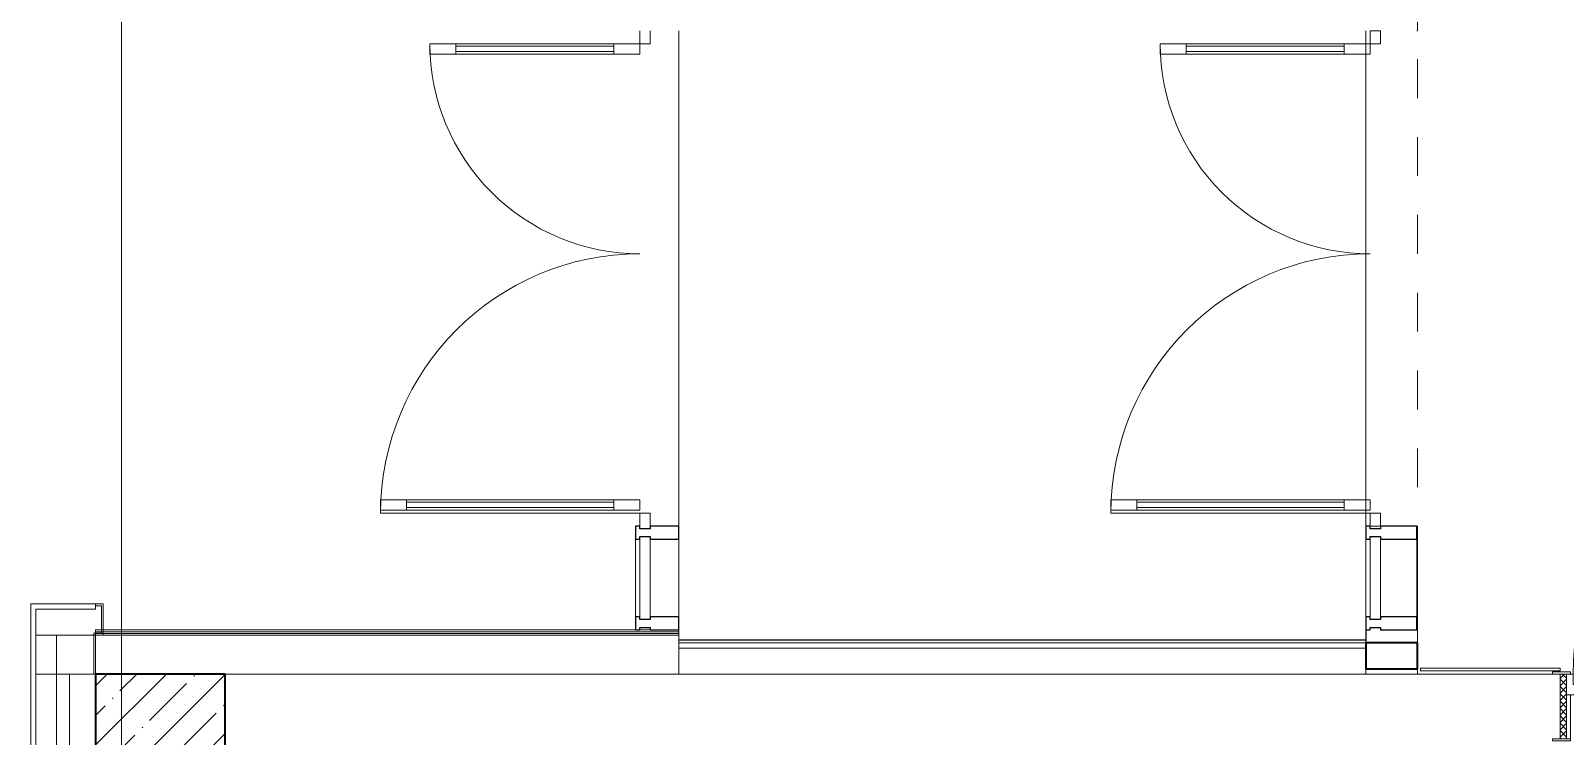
# Model space of a CAD drawing. Header units: millimetres. Extents: x 5993 to 95364, y 94667 to 143522.
# Drawn here: x 41604.2 to 42086, y 119587.8 to 119809.2 of the extents above; entities that cross this region are included whole.
import ezdxf

# ---------------------------------------------------------------- set-up
doc = ezdxf.new("R2010")
doc.units = ezdxf.units.MM
doc.linetypes.add('50_200_ШТРИХ_1Т_ш5_п1_п1_', pattern=[1400, 1000, -200, 0, -200])
doc.linetypes.add('Штрих короткий', pattern=[300, 150, -150])
for name, color, linetype, lineweight in [('0-2', 7, 'Continuous', 9), ('S-GRID-____-OTLN-1', 7, '50_200_ШТРИХ_1Т_ш5_п1_п1_', 9), ('Двери', 7, 'Continuous', 9), ('Импосты витража', 7, 'Continuous', 9), ('Импосты витража-1', 7, 'Continuous', 25), ('Каркас_Импост', 7, 'Continuous', 13), ('Каркас_Импост-1', 7, 'Continuous', 9), ('Несущие колонны', 7, 'Continuous', 9), ('Несущие колонны-1', 7, 'Continuous', 35), ('Обобщенные модели', 7, 'Continuous', 9), ('Общие ребра', 7, 'Continuous', 9), ('Остекление-1', 7, 'Continuous', 9), ('Открывание-1', 7, 'Continuous', 9), ('Панель', 7, 'Continuous', 13), ('Перекрытия', 7, 'Continuous', 9), ('Перемычка-1', 7, 'Штрих короткий', 9), ('Стены', 7, 'Continuous', 9), ('Стены-1', 7, 'Continuous', 13), ('Элементы узлов', 7, 'Continuous', 9)]:
    doc.layers.add(name, color=color, linetype=linetype, lineweight=lineweight)

# ---------------------------------------------------------------- blocks, each defined once
blk = doc.blocks.new('BSC_Колонна _Прямоугольная - 500х500-V15-АИ2_01_План напольных покрытий и плинтусов 1го этажа _Часть 1_')
at = {"layer": 'Несущие колонны'}
h = blk.add_hatch(dxfattribs=at)
h.set_pattern_fill('FP_22', color=256, style=0, pattern_type=2)
h.set_pattern_definition([(45, (-150, -69250), (-114.04925, 114.04925), []), (45, (-35.95, -69250), (-114.04925, 114.04925), [201.613, -40.323, 3.353, -36.97])])
h.paths.add_polyline_path([(-250, -250), (250, -250), (250, 250), (-250, 250), (-250, 192.3)], flags=0)
at = {"layer": 'Несущие колонны-1'}
for p, q in [((250, 250), (-250, 250)), ((-250, 250), (-250, -250)), ((250, -250), (250, 250)), ((-250, -250), (250, -250))]:
    blk.add_line(p, q, dxfattribs=at)
blk = doc.blocks.new('Дверь_СКБ_1Ст_Внутренняя_ШЕР - СОШ_Д-11_Дв_1150x2100h_с_у МГН и персонала_ КЛГ-25955112-АИ2_01_План напольных покрытий и плинтусов 1го этажа _Часть 1_')
at = {"layer": 'Двери'}
h = blk.add_hatch(dxfattribs=at)
h.set_pattern_fill('FP_58', color=256, style=0, pattern_type=2)
h.set_pattern_definition([(135, (1726.41, 189.685), (-14.14214, -14.14214), []), (225, (1726.41, 189.685), (14.14214, -14.14214), [])])
h.paths.add_polyline_path([(587.5, -125), (587.5, 125), (562.5, 125), (562.5, -125)], flags=0)
at = {"layer": 'Каркас_Импост-1'}
h = blk.add_hatch(dxfattribs=at)
h.set_pattern_fill('FP_59', color=256, style=0, pattern_type=2)
h.set_pattern_definition([(45, (-396.384, 189.685), (-14.1421, 14.1421), []), (135, (-396.384, 189.685), (-14.1421, -14.1421), [])])
h.paths.add_polyline_path([(-537.5, -125), (-537.5, 125), (-562.5, 125), (-562.5, -125)], flags=0)
at = {"layer": 'Каркас_Импост'}
for p, q in [((-522.5, 133), (-592.5, 133)), ((-592.5, 133), (-592.5, 125)), ((-592.5, 125), (-522.5, 125)), ((-537.5, 125), (-562.5, 125)), ((-562.5, 125), (-562.5, -125)), ((-512.5, 125), (-537.5, 125)), ((-537.5, 125), (-537.5, 45)), ((-537.5, -125), (-537.5, 125)), ((-522.5, 125), (-537.5, 125)), ((-537.5, 125), (-537.5, 124)), ((-537.5, 124), (-522.5, 124)), ((-522.5, 125), (-522.5, 133)), ((-522.5, 124), (-522.5, 125)), ((-512.5, 85), (-512.5, 125)), ((537.5, 125), (537.5, 85)), ((562.5, 125), (537.5, 125)), ((617.5, 133), (547.5, 133)), ((547.5, 133), (547.5, 125)), ((562.5, 125), (547.5, 125)), ((547.5, 125), (547.5, 124)), ((547.5, 125), (617.5, 125)), ((547.5, 124), (562.5, 124)), ((562.5, 45), (562.5, 125)), ((587.5, 125), (562.5, 125)), ((562.5, 125), (562.5, -125)), ((562.5, 124), (562.5, 125)), ((587.5, -125), (587.5, 125)), ((617.5, 125), (617.5, 133)), ((-502.5, 85), (-512.5, 85)), ((-502.5, 45), (-502.5, 85)), ((537.5, 85), (527.5, 85)), ((527.5, 85), (527.5, 45)), ((-537.5, 45), (-502.5, 45)), ((-522.5, 45), (-537.5, 45)), ((-537.5, 45), (-537.5, -125)), ((-522.5, -125), (-522.5, 45)), ((527.5, 45), (562.5, 45)), ((562.5, 45), (547.5, 45)), ((547.5, 45), (547.5, -125)), ((562.5, -125), (562.5, 45)), ((-522.5, -125), (-592.5, -125)), ((-592.5, -125), (-592.5, -133)), ((-592.5, -133), (-522.5, -133)), ((-562.5, -125), (-537.5, -125)), ((-537.5, -125), (-522.5, -125)), ((-522.5, -133), (-522.5, -125)), ((547.5, -125), (562.5, -125)), ((617.5, -125), (547.5, -125)), ((547.5, -125), (547.5, -133)), ((547.5, -133), (617.5, -133)), ((562.5, -125), (587.5, -125)), ((617.5, -133), (617.5, -125))]:
    blk.add_line(p, q, dxfattribs=at)
at = {"layer": 'Открывание-1'}
blk.add_arc((537.5, 125), 1050, 90, 180, dxfattribs=at)
at = {"layer": 'Панель'}
for p, q in [((537.5, 1175), (497.5, 1175)), ((497.5, 1175), (497.5, 125)), ((537.5, 125), (537.5, 1175)), ((497.5, 125), (537.5, 125))]:
    blk.add_line(p, q, dxfattribs=at)
blk = doc.blocks.new('Прямоугольный импост - Импост структурный с накладкой - 150мм-27090926-АИ2_01_План напольных покрытий и плинтусов 1го этажа _Часть 1_')
at = {"layer": 'Импосты витража-1'}
for p, q in [((-25, 0), (-25, 17)), ((-25, 17), (25, 17)), ((-15, 0), (-25, 0)), ((-15, -40), (-15, 0)), ((25, 0), (15, 0)), ((15, 0), (15, -40)), ((25, 17), (25, 0)), ((-25, -150), (-25, -40)), ((-25, -40), (-15, -40)), ((15, -40), (25, -40)), ((25, -40), (25, -150)), ((25, -150), (-25, -150))]:
    blk.add_line(p, q, dxfattribs=at)
blk = doc.blocks.new('Дверь_Витражная_СКБ_2Ст2 - ДВН_ДАО_Выход основной-31505787-АИ2_01_План напольных покрытий и плинтусов 1го этажа _Часть 1_')
at = {"layer": 'Двери'}
for p, q in [((-905, -810), (-905, 0)), ((905, -1000), (905, 0))]:
    blk.add_line(p, q, dxfattribs=at)
for centre, radius, start, end in [((-905, 0), 810, 270, 0), ((905, 0), 1000, 180, 270)]:
    blk.add_arc(centre, radius, start, end, dxfattribs=at)
at = {"layer": 'Элементы узлов'}
for p, q in [((-955, 40), (-905, 40)), ((-905, 40), (-955, 40)), ((-905, 0), (-955, 0)), ((-955, 0), (-905, 0)), ((-905, 40), (-905, 0)), ((-905, 0), (-905, 40)), ((-865, 0), (-905, 0)), ((-905, -810), (-905, 0)), ((-865, 0), (-905, 0)), ((-905, 0), (-905, -810)), ((-865, -810), (-865, 0)), ((-865, -810), (-865, 0)), ((853, 0), (893, 0)), ((853, -1000), (853, 0)), ((853, 0), (853, -1000)), ((893, 0), (853, 0)), ((893, -1000), (893, 0)), ((893, -1000), (893, 0)), ((955, 40), (905, 40)), ((905, 40), (905, 0)), ((955, 40), (905, 40)), ((905, 40), (905, 0)), ((905, 0), (955, 0)), ((905, 0), (955, 0)), ((-905, -100), (-865, -100)), ((-895, -710), (-895, -100)), ((-875, -710), (-875, -100)), ((893, -100), (853, -100)), ((863, -900), (863, -100)), ((883, -900), (883, -100)), ((-905, -710), (-865, -710)), ((-905, -810), (-865, -810)), ((-905, -810), (-865, -810)), ((893, -900), (853, -900)), ((893, -1000), (853, -1000)), ((853, -1000), (893, -1000))]:
    blk.add_line(p, q, dxfattribs=at)
blk = doc.blocks.new('Прямоугольный импост - Импост структурный с накладкой - 180мм-26943387-АИ2_01_План напольных покрытий и плинтусов 1го этажа _Часть 1_')
at = {"layer": 'Импосты витража-1'}
for p, q in [((-25, 0), (-25, 17)), ((-25, 17), (25, 17)), ((-15, 0), (-25, 0)), ((-15, -40), (-15, 0)), ((25, 0), (15, 0)), ((15, 0), (15, -40)), ((25, 17), (25, 0)), ((-25, -180), (-25, -40)), ((-25, -40), (-15, -40)), ((15, -40), (25, -40)), ((25, -40), (25, -180)), ((25, -180), (-25, -180))]:
    blk.add_line(p, q, dxfattribs=at)
blk = doc.blocks.new('Дверь_Витражная_СКБ_2Ст2 - ДВН_ДАО_Основной выход-35262659-АИ2_01_План напольных покрытий и плинтусов 1го этажа _Часть 1_')
at = {"layer": 'Двери'}
for p, q in [((-905, -810), (-905, 0)), ((905, -1000), (905, 0))]:
    blk.add_line(p, q, dxfattribs=at)
for centre, radius, start, end in [((-905, 0), 810, 270, 0), ((905, 0), 1000, 180, 270)]:
    blk.add_arc(centre, radius, start, end, dxfattribs=at)
at = {"layer": 'Элементы узлов'}
for p, q in [((-955, 40), (-905, 40)), ((-905, 40), (-955, 40)), ((-905, 0), (-955, 0)), ((-955, 0), (-905, 0)), ((-905, 40), (-905, 0)), ((-905, 0), (-905, 40)), ((-865, 0), (-905, 0)), ((-905, -810), (-905, 0)), ((-865, 0), (-905, 0)), ((-905, 0), (-905, -810)), ((-865, -810), (-865, 0)), ((-865, -810), (-865, 0)), ((853, 0), (893, 0)), ((853, -1000), (853, 0)), ((853, 0), (853, -1000)), ((893, 0), (853, 0)), ((893, -1000), (893, 0)), ((893, -1000), (893, 0)), ((955, 40), (905, 40)), ((905, 40), (905, 0)), ((955, 40), (905, 40)), ((905, 40), (905, 0)), ((905, 0), (955, 0)), ((905, 0), (955, 0)), ((-905, -100), (-865, -100)), ((-895, -710), (-895, -100)), ((-875, -710), (-875, -100)), ((893, -100), (853, -100)), ((863, -900), (863, -100)), ((883, -900), (883, -100)), ((-905, -710), (-865, -710)), ((-905, -810), (-865, -810)), ((-905, -810), (-865, -810)), ((893, -900), (853, -900)), ((893, -1000), (853, -1000)), ((853, -1000), (893, -1000))]:
    blk.add_line(p, q, dxfattribs=at)
blk = doc.blocks.new('Проем_Дверь_Прямоугольный - 5110х2800h_витражные проемы-35263369-АИ2_01_План напольных покрытий и плинтусов 1го этажа _Часть 1_')
at = {"layer": 'Перемычка-1'}
for p, q in [((2555, 100), (-2555, 100)), ((2555, -100), (-2555, -100))]:
    blk.add_line(p, q, dxfattribs=at)
blk = doc.blocks.new('Прямоугольный импост - Импост структурный с накладкой - 150мм-31505751-АИ2_01_План напольных покрытий и плинтусов 1го этажа _Часть 1_')
at = {"layer": 'Импосты витража'}
for p, q in [((1983, 69720), (1983, 70020)), ((2150, 69720), (2150, 70020))]:
    blk.add_line(p, q, dxfattribs=at)
blk = doc.blocks.new('PNS_Панель прямоугольная1 - Нр_Стекло - 40мм-31505753-АИ2_01_План напольных покрытий и плинтусов 1го этажа _Часть 1_')
at = {"layer": 'Остекление-1'}
for p, q in [((-150, 40), (150, 40)), ((-160, 0), (160, 0)), ((150, 0), (-150, 0))]:
    blk.add_line(p, q, dxfattribs=at)
blk = doc.blocks.new('Прямоугольный импост - Импост структурный с накладкой - 180мм-35265236-АИ2_01_План напольных покрытий и плинтусов 1го этажа _Часть 1_')
at = {"layer": 'Импосты витража'}
for p, q in [((4800, 69720), (4800, 70020)), ((4997, 69720), (4997, 70020))]:
    blk.add_line(p, q, dxfattribs=at)
blk = doc.blocks.new('Прямоугольный импост - 50 мм_заглушка-26940558-АИ2_01_План напольных покрытий и плинтусов 1го этажа _Часть 1_')
at = {"layer": 'Импосты витража-1'}
for p, q in [((-50, 17), (0, 17)), ((-50, 15), (-50, 17)), ((0, 15), (-50, 15))]:
    blk.add_line(p, q, dxfattribs=at)
blk = doc.blocks.new('О_Общий_Откосы металлические_СКБ_Боковой - О_Общий_Откосы металлические_СКБ_Боковой-V298-АИ2_01_План напольных покрытий и плинтусов 1го этажа _Часть 1_')
at = {"layer": 'Обобщенные модели'}
for p, q in [((120, 0), (0, 0)), ((0, 0), (0, -30)), ((120, -30), (120, 0)), ((0, -30), (7, -30)), ((7, -30), (7, -7)), ((7, -7), (113, -7)), ((113, -7), (113, -37)), ((113, -37), (270, -37)), ((270, -30), (120, -30)), ((270, -37), (270, -30))]:
    blk.add_line(p, q, dxfattribs=at)
blk = doc.blocks.new('BSC_Колонна _Прямоугольная1 - 200х100 _металл_-35284186-АИ2_01_План напольных покрытий и плинтусов 1го этажа _Часть 1_')
at = {"layer": 'Несущие колонны-1'}
for p, q in [((100, 50), (-100, 50)), ((-100, 50), (-100, -50)), ((100, -50), (100, 50)), ((-100, -50), (100, -50))]:
    blk.add_line(p, q, dxfattribs=at)

msp = doc.modelspace()

# ---------------------------------------------------------------- linework, layer by layer
at = {"layer": 'S-GRID-____-OTLN-1', "color": 251, "ltscale": 0.6, "true_color": 0x636466}
msp.add_line((41632.66, 118402.62), (41632.66, 121495.1), dxfattribs=at)
at = {"layer": 'Общие ребра'}
for p, q in [((41624.53, 119620.55), (41807.67, 119620.55)), ((41624.53, 119620.06), (41807.67, 119620.06)), ((42023.37, 119615.5), (41807.67, 119615.5)), ((42023.37, 119607.36), (42023.37, 119608.99)), ((41605.81, 119607.36), (41605.81, 119534.1)), ((41605.81, 119534.1), (41605.81, 119607.36)), ((41612.32, 119534.1), (41612.32, 119607.36)), ((41616.39, 119534.1), (41616.39, 119607.36))]:
    msp.add_line(p, q, dxfattribs=at)
at = {"layer": 'Перекрытия'}
for p, q in [((42039.65, 119840.97), (42039.65, 119809.22)), ((41807.67, 119809.22), (41807.67, 119653.76)), ((42023.37, 119809.22), (42023.37, 119653.76)), ((42028.01, 119809.22), (42024.75, 119809.22)), ((42039.65, 119809.22), (42039.4, 119809.22)), ((42024.75, 119653.76), (42028.01, 119653.76)), ((42039.4, 119653.76), (42039.65, 119653.76)), ((42039.65, 119653.76), (42039.65, 119617.13)), ((41807.67, 119618.1), (42023.37, 119618.1)), ((42023.37, 119618.1), (42023.37, 119621.2))]:
    msp.add_line(p, q, dxfattribs=at)
at = {"layer": 'Стены'}
for p, q in [((41605.81, 119619.57), (41612.32, 119619.57)), ((41807.67, 119618.02), (42023.37, 119618.02)), ((42023.37, 119618.02), (42023.37, 119617.13)), ((42040.62, 119609.23), (42084.42, 119609.23)), ((42040.62, 119609.23), (42040.62, 119608.34)), ((42084.42, 119608.34), (42040.62, 119608.34)), ((42084.42, 119608.34), (42084.42, 119609.23))]:
    msp.add_line(p, q, dxfattribs=at)
at = {"layer": 'Стены-1'}
for p, q in [((41624.53, 119629.34), (41604.18, 119629.34)), ((41604.18, 119629.34), (41604.18, 119627.71)), ((41604.18, 119627.71), (41604.18, 119534.1)), ((41605.81, 119627.71), (41624.53, 119627.71)), ((41605.81, 119607.36), (41605.81, 119627.71)), ((41624.53, 119627.71), (41624.53, 119629.34)), ((41807.67, 119619.57), (41612.32, 119619.57)), ((41612.32, 119619.57), (41612.32, 119607.36)), ((41807.67, 119621.2), (41624.53, 119621.2)), ((41624.53, 119621.2), (41624.53, 119619.57)), ((41624.53, 119619.57), (41807.67, 119619.57)), ((41807.67, 119619.57), (41807.67, 119621.2)), ((41807.67, 119607.36), (41807.67, 119619.57)), ((42023.37, 119617.13), (41807.67, 119617.13)), ((41807.67, 119617.13), (41807.67, 119607.36)), ((42039.65, 119607.36), (42039.65, 119608.99)), ((41624.53, 119607.36), (41605.81, 119607.36)), ((41612.32, 119607.36), (41624.53, 119607.36)), ((41665.23, 119607.36), (41807.67, 119607.36)), ((42081.97, 119607.36), (41665.23, 119607.36)), ((41807.67, 119607.36), (42023.37, 119607.36)), ((42023.37, 119607.36), (42039.65, 119607.36))]:
    msp.add_line(p, q, dxfattribs=at)

# ---------------------------------------------------------------- block references
at = {"layer": '0-2', "xscale": 0.08139549610658335, "yscale": 0.08139549610658335, "zscale": 0.08139549610658335}
for name, p, rotation in [('Проем_Дверь_Прямоугольный - 5110х2800h_витражные проемы-35263369-АИ2_01_План напольных покрытий и плинтусов 1го этажа _Часть 1_', (42031.51, 119825.09), 269.9999999999999), ('Дверь_Витражная_СКБ_2Ст2 - ДВН_ДАО_Выход основной-31505787-АИ2_01_План напольных покрытий и плинтусов 1го этажа _Часть 1_', (41795.46, 119731.49), 269.9999999999999), ('Дверь_Витражная_СКБ_2Ст2 - ДВН_ДАО_Основной выход-35262659-АИ2_01_План напольных покрытий и плинтусов 1го этажа _Часть 1_', (42024.75, 119731.49), 269.9999999999999), ('PNS_Панель прямоугольная1 - Нр_Стекло - 40мм-31505753-АИ2_01_План напольных покрытий и плинтусов 1го этажа _Часть 1_', (41795.46, 119637.48), 269.9999999999999), ('PNS_Панель прямоугольная1 - Нр_Стекло - 40мм-31505753-АИ2_01_План напольных покрытий и плинтусов 1го этажа _Часть 1_', (42024.75, 119637.48), 269.9999999999999), ('О_Общий_Откосы металлические_СКБ_Боковой - О_Общий_Откосы металлические_СКБ_Боковой-V298-АИ2_01_План напольных покрытий и плинтусов 1го этажа _Часть 1_', (41626.97, 119629.34), 270.0000000000002), ('BSC_Колонна _Прямоугольная1 - 200х100 _металл_-35284186-АИ2_01_План напольных покрытий и плинтусов 1го этажа _Часть 1_', (42031.51, 119613.06), 180)]:
    msp.add_blockref(name, p, dxfattribs=dict(at, rotation=rotation))
for name, p in [('Дверь_СКБ_1Ст_Внутренняя_ШЕР - СОШ_Д-11_Дв_1150x2100h_с_у МГН и персонала_ КЛГ-25955112-АИ2_01_План напольных покрытий и плинтусов 1го этажа _Часть 1_', (42130.2, 119597.19)), ('Прямоугольный импост - Импост структурный с накладкой - 150мм-31505751-АИ2_01_План напольных покрытий и плинтусов 1го этажа _Часть 1_', (41632.67, 113950.37)), ('Прямоугольный импост - Импост структурный с накладкой - 180мм-35265236-АИ2_01_План напольных покрытий и плинтусов 1го этажа _Часть 1_', (41632.67, 113950.37)), ('BSC_Колонна _Прямоугольная - 500х500-V15-АИ2_01_План напольных покрытий и плинтусов 1го этажа _Часть 1_', (41644.88, 119587.01))]:
    msp.add_blockref(name, p, dxfattribs=at)
at = {"layer": '0-2', "extrusion": (0, 0, -1), "xscale": 0.08139549610658335, "yscale": 0.08139549610658335, "zscale": 0.08139549610658335, "rotation": 270.0000000000001}
for name, p in [('Прямоугольный импост - Импост структурный с накладкой - 150мм-27090926-АИ2_01_План напольных покрытий и плинтусов 1го этажа _Часть 1_', (-41795.46, 119651.72)), ('Прямоугольный импост - Импост структурный с накладкой - 180мм-26943387-АИ2_01_План напольных покрытий и плинтусов 1го этажа _Часть 1_', (-42024.75, 119651.72)), ('Прямоугольный импост - Импост структурный с накладкой - 150мм-27090926-АИ2_01_План напольных покрытий и плинтусов 1го этажа _Часть 1_', (-41795.46, 119623.23)), ('Прямоугольный импост - Импост структурный с накладкой - 180мм-26943387-АИ2_01_План напольных покрытий и плинтусов 1го этажа _Часть 1_', (-42024.75, 119623.23)), ('Прямоугольный импост - 50 мм_заглушка-26940558-АИ2_01_План напольных покрытий и плинтусов 1го этажа _Часть 1_', (-42024.75, 119617.13))]:
    msp.add_blockref(name, p, dxfattribs=at)

doc.saveas('drawing.dxf')
